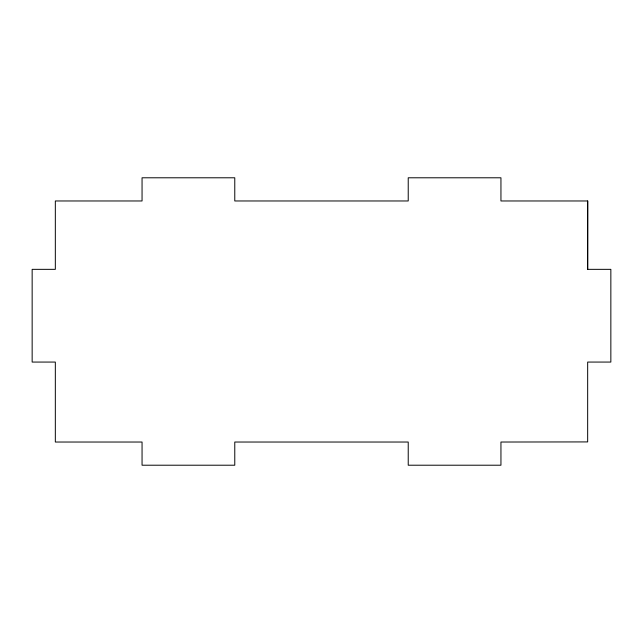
<?xml version="1.0" encoding="UTF-8"?>
<svg xmlns="http://www.w3.org/2000/svg" width="643" height="643" viewBox="0 0 643 643"><rect width="100%" height="100%" fill="white"/><g stroke="black" fill="none" stroke-linecap="round" stroke-linejoin="round"><path stroke-width="0.96" d="M587.67 269.345L587.718 200.97L500.945 200.97L500.945 177.789L408.225 177.789L408.225 200.97L234.775 200.97L234.775 177.789L142.055 177.789L142.055 200.97L55.33 200.97L55.33 269.345L32.15 269.345L32.15 362.065L55.33 362.065L55.33 442.03L142.055 442.03L142.055 465.21L234.775 465.21L234.775 442.03L408.225 442.03L408.225 465.21L500.945 465.21L500.945 442.03L587.662 441.918L587.67 362.065L610.85 362.065L610.85 269.345L587.67 269.345L587.67 200.97"/></g></svg>
